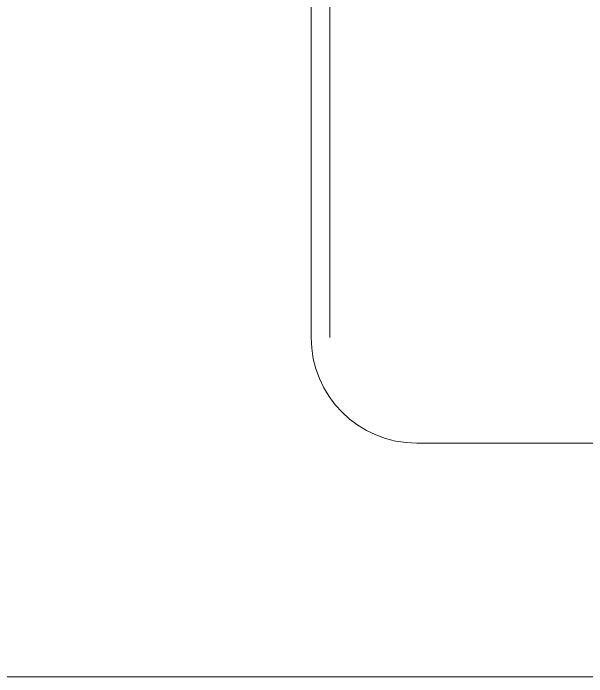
# Model space of a CAD drawing. Header units: inches. Extents: x -12418 to 57169, y -29325 to 19878.
# Drawn here: x 22143 to 22246.6, y -847.4 to -727.6 of the extents above; entities that cross this region are included whole.
import ezdxf

# ---------------------------------------------------------------- set-up
doc = ezdxf.new("R2010")
doc.units = ezdxf.units.IN
doc.header["$LTSCALE"] = 25
doc.header["$MEASUREMENT"] = 0
doc.layers.get('0').update_dxf_attribs({"color": 8})
doc.layers.add('00-Ground Floor$0$LOADING', color=253, linetype='Continuous', lineweight=5)
doc.layers.add('00-Ground Floor$0$Walls', color=251, linetype='Continuous', lineweight=5)

# ---------------------------------------------------------------- blocks, each defined once
blk = doc.blocks.new('00-Ground Floor$0$GF21008-P')
at = {"layer": '00-Ground Floor$0$LOADING'}
for p, q in [((-0.77088, 0), (0.79062, 0)), ((0.80631, -0.18414), (0.80631, -0.01908)), ((0.8097, -0.18414), (0.8097, -0.01908))]:
    blk.add_line(p, q, dxfattribs=at)
blk.add_arc((0.79062, -0.01908), 0.01908, 0, 90, dxfattribs=at)
blk = doc.blocks.new('00-Ground Floor')
at = {"layer": '00-Ground Floor$0$Walls'}
blk.add_line((21497.93, -847.43, 0), (25427.93, -847.43, 0), dxfattribs=at)
at = {"layer": '00-Ground Floor$0$LOADING', "xscale": 1000, "yscale": 1000, "zscale": 1000, "rotation": 179.9999999999998}
blk.add_blockref('00-Ground Floor$0$GF21008-P', (23006.49, -805.26), dxfattribs=at)

msp = doc.modelspace()

# ---------------------------------------------------------------- block references
msp.add_blockref('00-Ground Floor', (0, 0))

doc.saveas('drawing.dxf')
